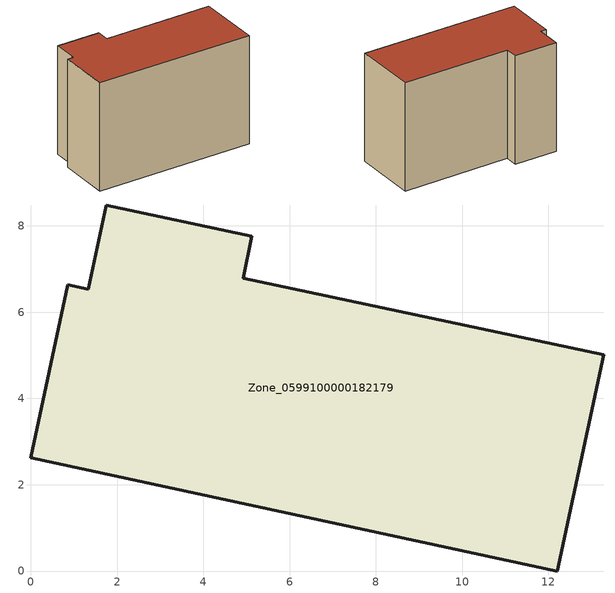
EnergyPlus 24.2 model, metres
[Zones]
Zone_0599100000182179
 floor ground (C_G): 1.34,6.53 1.75,8.48 5.12,7.76 4.92,6.79 13.28,5.02 12.2,0 0,2.63 0.86,6.63 z0
 wall outside (C_F): 12.2,0 13.28,5.02 4.92,6.79 5.12,7.76 1.75,8.48 1.34,6.53 0.86,6.63 0,2.63 12.2,0 z0:8.61
 roof outside (C_R): 1.75,8.48 1.34,6.53 0.86,6.63 0,2.63 12.2,0 13.28,5.02 4.92,6.79 5.12,7.76 z8.61
[BUILDING]
Pand.0599100000182179: North Axis=0; Terrain=City; Loads Convergence Tolerance Value=0.04; Temperature Convergence Tolerance Value=0.4; Solar Distribution=FullExterior; Maximum Number of Warmup Days=25; Minimum Number of Warmup Days=1
[Site:Location]
Rotterdam.The.Hague.AP_ZH_NLD Design_Conditions: Latitude=51.96; Longitude=4.45; Time Zone=1; Elevation=-4.5
[SITE:GROUNDTEMPERATURE:BUILDINGSURFACE]
18, 18, 18, 18, 18, 18, 18, 18, 18, 18, 18, 18
[MATERIAL] Thermal Absorptance=0.9; Solar Absorptance=0.7; Visible Absorptance=0.7
Name | Roughness | Thickness | Conductivity | Density | Specific Heat
G.TI.1975-1991 | MediumSmooth | 0.15 | 0.288461 | 540 | 1210
F.TI.1975-1991 | Rough | 0.3 | 0.230769 | 1920 | 840
R.TI.1975-1991 | MediumRough | 0.2 | 0.153846 | 1500 | 1000
[CONSTRUCTION]
C_G: G.TI.1975-1991
C_F: F.TI.1975-1991
C_R: R.TI.1975-1991
[ZONE]
Zone_0599100000182179: Type=1; Multiplier=1; Ceiling Height=Autocalculate; Volume=Autocalculate; Floor Area=autocalculate; Part of Total Floor Area=Yes
[ZONEINFILTRATION:DESIGNFLOWRATE]
Infil_Zone_0599100000182179: Zone or ZoneList or Space or SpaceList=Zone_0599100000182179; Schedule=AlwaysOn; Design Flow Rate Calculation Method=Flow/Area; Flow Rate per Floor Area=0.003; Constant Term Coefficient=1; Temperature Term Coefficient=0; Velocity Term Coefficient=0; Velocity Squared Term Coefficient=0
[HVACTEMPLATE:ZONE:IDEALLOADSAIRSYSTEM]
Zone_0599100000182179: Maximum Heating Supply Air Temperature=50; Minimum Cooling Supply Air Temperature=13; Maximum Heating Supply Air Humidity Ratio=0.0156; Minimum Cooling Supply Air Humidity Ratio=0.0077; Heating Limit=NoLimit; Cooling Limit=NoLimit; Dehumidification Control Type=ConstantSensibleHeatRatio; Cooling Sensible Heat Ratio=0.7; Dehumidification Setpoint=60; Humidification Control Type=None; Humidification Setpoint=30; Outdoor Air Method=None; Outdoor Air Flow Rate per Person=0.00944; Outdoor Air Flow Rate per Zone Floor Area=0; Outdoor Air Flow Rate per Zone=0; Demand Controlled Ventilation Type=None; Outdoor Air Economizer Type=NoEconomizer; Heat Recovery Type=None; Sensible Heat Recovery Effectiveness=0.7; Latent Heat Recovery Effectiveness=0.65
[ZONECONTROL:THERMOSTAT]
ThermostatControl_Zone_0599100000182179: Zone or ZoneList=Zone_0599100000182179; Control Type Schedule=DualSetpointControlType; Control 1=Thermostat_Zone_0599100000182179; Temperature Difference Between Cutout And Setpoint=0
[THERMOSTATSETPOINT:DUALSETPOINT]
Thermostat_Zone_0599100000182179: Heating Setpoint Temperature Schedule=HeatingSetpoint_Zone_0599100000182179; Cooling Setpoint Temperature Schedule=CoolingSetpoint_Zone_0599100000182179
[SCHEDULE:COMPACT]
HeatingSetpoint_Zone_0599100000182179: Through: 12/31, For: AllDays, Until: 24:00, 21
CoolingSetpoint_Zone_0599100000182179: Through: 12/31, For: AllDays, Until: 24:00, 24
DualSetpointControlType: Through: 12/31, For: AllDays, Until: 24:00, 4
AlwaysOn: Through: 12/31, For: AllDays, Until: 24:00, 1
